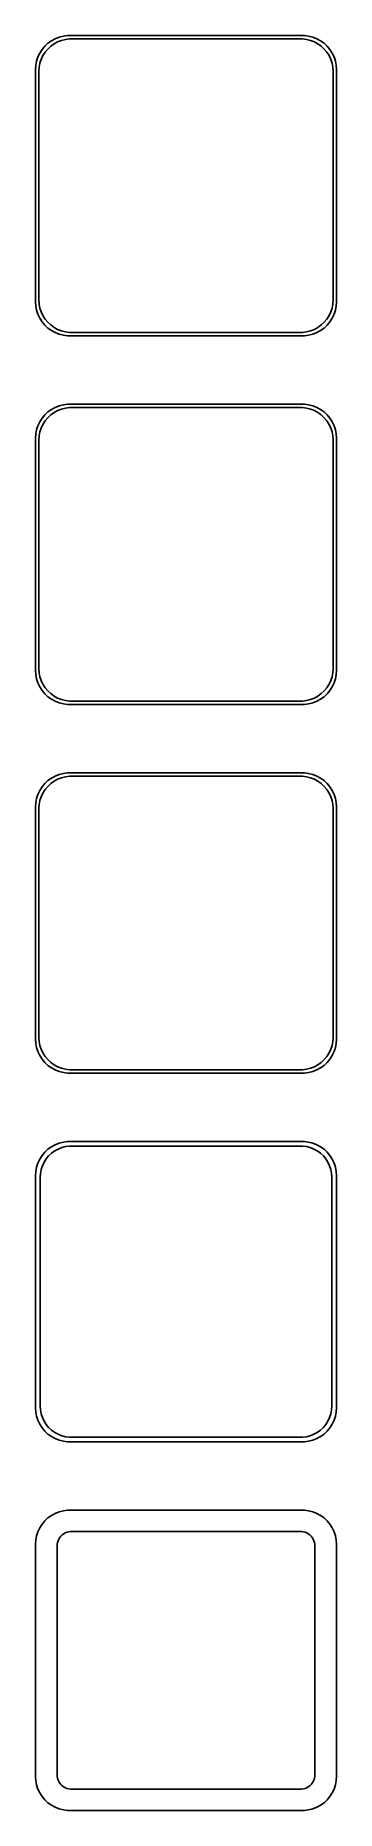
# Model space of a CAD drawing. Header units: metres. Extents: x -22 to 22, y 248 to 508.
import ezdxf

# ---------------------------------------------------------------- set-up
doc = ezdxf.new("R2010")
doc.units = ezdxf.units.M

msp = doc.modelspace()

# ---------------------------------------------------------------- linework, layer by layer
for p, q in [((-19.6791, 507.222), (-20.1871, 506.853)), ((-19.1289, 507.524), (-19.6791, 507.222)), ((-19.2952, 506.761), (-18.7724, 507.048)), ((-18.5451, 507.755), (-19.1289, 507.524)), ((-18.7724, 507.048), (-18.2178, 507.268)), ((-17.9369, 507.911), (-18.5451, 507.755)), ((-18.2178, 507.268), (-17.6401, 507.416)), ((-17.3139, 507.99), (-17.9369, 507.911)), ((-17.6401, 507.416), (-17.0482, 507.491)), ((17.3139, 507.99), (-17.3139, 507.99)), ((-17.0482, 507.491), (17.0482, 507.491)), ((17.0482, 507.491), (17.6401, 507.416)), ((17.9369, 507.911), (17.3139, 507.99)), ((17.6401, 507.416), (18.2178, 507.268)), ((18.5451, 507.755), (17.9369, 507.911)), ((18.2178, 507.268), (18.7724, 507.048)), ((19.1289, 507.524), (18.5451, 507.755)), ((18.7724, 507.048), (19.2952, 506.761)), ((19.6791, 507.222), (19.1289, 507.524)), ((20.1871, 506.853), (19.6791, 507.222)), ((-21.6489, 504.841), (-21.8429, 504.243)), ((-21.3815, 505.409), (-21.6489, 504.841)), ((-21.0451, 505.939), (-21.3815, 505.409)), ((-21.3508, 503.931), (-21.1664, 504.499)), ((-21.1664, 504.499), (-20.9124, 505.038)), ((-20.6448, 506.423), (-21.0451, 505.939)), ((-20.9124, 505.038), (-20.5928, 505.542)), ((-20.1871, 506.853), (-20.6448, 506.423)), ((-20.5928, 505.542), (-20.2126, 506.002)), ((-20.2126, 506.002), (-19.7778, 506.41)), ((-19.7778, 506.41), (-19.2952, 506.761)), ((19.2952, 506.761), (19.7778, 506.41)), ((19.7778, 506.41), (20.2126, 506.002)), ((20.6448, 506.423), (20.1871, 506.853)), ((20.2126, 506.002), (20.5928, 505.542)), ((20.5928, 505.542), (20.9124, 505.038)), ((21.0451, 505.939), (20.6448, 506.423)), ((20.9124, 505.038), (21.1664, 504.499)), ((21.3815, 505.409), (21.0451, 505.939)), ((21.1664, 504.499), (21.3508, 503.931)), ((21.6489, 504.841), (21.3815, 505.409)), ((21.8429, 504.243), (21.6489, 504.841)), ((-21.9606, 503.627), (-22, 503)), ((-22, 503), (-22, 469)), ((-21.8429, 504.243), (-21.9606, 503.627)), ((-21.5, 502.75), (-21.4625, 503.345)), ((-21.5, 469.25), (-21.5, 502.75)), ((-21.4625, 503.345), (-21.3508, 503.931)), ((21.3508, 503.931), (21.4625, 503.345)), ((21.4625, 503.345), (21.5, 502.75)), ((21.5, 502.75), (21.5, 469.25)), ((21.9606, 503.627), (21.8429, 504.243)), ((22, 503), (21.9606, 503.627)), ((22, 469), (22, 503)), ((-22, 469), (-21.9606, 468.373)), ((-21.9606, 468.373), (-21.8429, 467.757)), ((-21.4625, 468.655), (-21.5, 469.25)), ((-21.3508, 468.069), (-21.4625, 468.655)), ((-21.1664, 467.501), (-21.3508, 468.069)), ((21.3508, 468.069), (21.1664, 467.501)), ((21.4625, 468.655), (21.3508, 468.069)), ((21.5, 469.25), (21.4625, 468.655)), ((21.8429, 467.757), (21.9606, 468.373)), ((21.9606, 468.373), (22, 469)), ((-21.8429, 467.757), (-21.6489, 467.159)), ((-21.6489, 467.159), (-21.3815, 466.591)), ((-21.3815, 466.591), (-21.0451, 466.061)), ((-20.9124, 466.962), (-21.1664, 467.501)), ((-21.0451, 466.061), (-20.6448, 465.577)), ((-20.5928, 466.458), (-20.9124, 466.962)), ((-20.6448, 465.577), (-20.1871, 465.147)), ((-20.2126, 465.998), (-20.5928, 466.458)), ((-19.7778, 465.59), (-20.2126, 465.998)), ((-19.2952, 465.239), (-19.7778, 465.59)), ((19.7778, 465.59), (19.2952, 465.239)), ((20.2126, 465.998), (19.7778, 465.59)), ((20.1871, 465.147), (20.6448, 465.577)), ((20.5928, 466.458), (20.2126, 465.998)), ((20.9124, 466.962), (20.5928, 466.458)), ((20.6448, 465.577), (21.0451, 466.061)), ((21.1664, 467.501), (20.9124, 466.962)), ((21.0451, 466.061), (21.3815, 466.591)), ((21.3815, 466.591), (21.6489, 467.159)), ((21.6489, 467.159), (21.8429, 467.757)), ((-20.1871, 465.147), (-19.6791, 464.778)), ((-19.6791, 464.778), (-19.1289, 464.476)), ((-18.7724, 464.952), (-19.2952, 465.239)), ((-19.1289, 464.476), (-18.5451, 464.245)), ((-18.2178, 464.732), (-18.7724, 464.952)), ((-18.5451, 464.245), (-17.9369, 464.089)), ((-17.6401, 464.584), (-18.2178, 464.732)), ((-17.9369, 464.089), (-17.3139, 464.01)), ((-17.0482, 464.509), (-17.6401, 464.584)), ((-17.3139, 464.01), (17.3139, 464.01)), ((17.0482, 464.509), (-17.0482, 464.509)), ((17.6401, 464.584), (17.0482, 464.509)), ((17.3139, 464.01), (17.9369, 464.089)), ((18.2178, 464.732), (17.6401, 464.584)), ((17.9369, 464.089), (18.5451, 464.245)), ((18.7724, 464.952), (18.2178, 464.732)), ((18.5451, 464.245), (19.1289, 464.476)), ((19.2952, 465.239), (18.7724, 464.952)), ((19.1289, 464.476), (19.6791, 464.778)), ((19.6791, 464.778), (20.1871, 465.147)), ((-20.6448, 452.423), (-21.0451, 451.939)), ((-20.1871, 452.853), (-20.6448, 452.423)), ((-20.2126, 452.002), (-19.7778, 452.41)), ((-19.6791, 453.222), (-20.1871, 452.853)), ((-19.7778, 452.41), (-19.2952, 452.761)), ((-19.1289, 453.524), (-19.6791, 453.222)), ((-19.2952, 452.761), (-18.7724, 453.048)), ((-18.5451, 453.755), (-19.1289, 453.524)), ((-18.7724, 453.048), (-18.2178, 453.268)), ((-17.9369, 453.911), (-18.5451, 453.755)), ((-18.2178, 453.268), (-17.6401, 453.416)), ((-17.3139, 453.99), (-17.9369, 453.911)), ((-17.6401, 453.416), (-17.0482, 453.491)), ((17.3139, 453.99), (-17.3139, 453.99)), ((-17.0482, 453.491), (17.0482, 453.491)), ((17.0482, 453.491), (17.6401, 453.416)), ((17.9369, 453.911), (17.3139, 453.99)), ((17.6401, 453.416), (18.2178, 453.268)), ((18.5451, 453.755), (17.9369, 453.911)), ((18.2178, 453.268), (18.7724, 453.048)), ((19.1289, 453.524), (18.5451, 453.755)), ((18.7724, 453.048), (19.2952, 452.761)), ((19.6791, 453.222), (19.1289, 453.524)), ((19.2952, 452.761), (19.7778, 452.41)), ((20.1871, 452.853), (19.6791, 453.222)), ((19.7778, 452.41), (20.2126, 452.002)), ((20.6448, 452.423), (20.1871, 452.853)), ((21.0451, 451.939), (20.6448, 452.423)), ((-21.8429, 450.243), (-21.9606, 449.627)), ((-21.6489, 450.841), (-21.8429, 450.243)), ((-21.3815, 451.409), (-21.6489, 450.841)), ((-21.4625, 449.345), (-21.3508, 449.931)), ((-21.0451, 451.939), (-21.3815, 451.409)), ((-21.3508, 449.931), (-21.1664, 450.499)), ((-21.1664, 450.499), (-20.9124, 451.038)), ((-20.9124, 451.038), (-20.5928, 451.542)), ((-20.5928, 451.542), (-20.2126, 452.002)), ((20.2126, 452.002), (20.5928, 451.542)), ((20.5928, 451.542), (20.9124, 451.038)), ((20.9124, 451.038), (21.1664, 450.499)), ((21.3815, 451.409), (21.0451, 451.939)), ((21.1664, 450.499), (21.3508, 449.931)), ((21.3508, 449.931), (21.4625, 449.345)), ((21.6489, 450.841), (21.3815, 451.409)), ((21.8429, 450.243), (21.6489, 450.841)), ((21.9606, 449.627), (21.8429, 450.243)), ((-21.9606, 449.627), (-22, 449)), ((-22, 449), (-22, 415)), ((-21.5, 448.75), (-21.4625, 449.345)), ((-21.5, 415.25), (-21.5, 448.75)), ((21.4625, 449.345), (21.5, 448.75)), ((21.5, 448.75), (21.5, 415.25)), ((22, 449), (21.9606, 449.627)), ((22, 415), (22, 449)), ((-22, 415), (-21.9606, 414.373)), ((-21.9606, 414.373), (-21.8429, 413.757)), ((-21.8429, 413.757), (-21.6489, 413.159)), ((-21.4625, 414.655), (-21.5, 415.25)), ((-21.3508, 414.069), (-21.4625, 414.655)), ((-21.1664, 413.501), (-21.3508, 414.069)), ((-20.9124, 412.962), (-21.1664, 413.501)), ((21.1664, 413.501), (20.9124, 412.962)), ((21.3508, 414.069), (21.1664, 413.501)), ((21.4625, 414.655), (21.3508, 414.069)), ((21.5, 415.25), (21.4625, 414.655)), ((21.6489, 413.159), (21.8429, 413.757)), ((21.8429, 413.757), (21.9606, 414.373)), ((21.9606, 414.373), (22, 415)), ((-21.6489, 413.159), (-21.3815, 412.591)), ((-21.3815, 412.591), (-21.0451, 412.061)), ((-21.0451, 412.061), (-20.6448, 411.577)), ((-20.5928, 412.458), (-20.9124, 412.962)), ((-20.6448, 411.577), (-20.1871, 411.147)), ((-20.2126, 411.998), (-20.5928, 412.458)), ((-19.7778, 411.59), (-20.2126, 411.998)), ((-20.1871, 411.147), (-19.6791, 410.778)), ((-19.2952, 411.239), (-19.7778, 411.59)), ((-19.6791, 410.778), (-19.1289, 410.476)), ((-18.7724, 410.952), (-19.2952, 411.239)), ((-18.2178, 410.732), (-18.7724, 410.952)), ((18.7724, 410.952), (18.2178, 410.732)), ((19.2952, 411.239), (18.7724, 410.952)), ((19.1289, 410.476), (19.6791, 410.778)), ((19.7778, 411.59), (19.2952, 411.239)), ((19.6791, 410.778), (20.1871, 411.147)), ((20.2126, 411.998), (19.7778, 411.59)), ((20.1871, 411.147), (20.6448, 411.577)), ((20.5928, 412.458), (20.2126, 411.998)), ((20.9124, 412.962), (20.5928, 412.458)), ((20.6448, 411.577), (21.0451, 412.061)), ((21.0451, 412.061), (21.3815, 412.591)), ((21.3815, 412.591), (21.6489, 413.159)), ((-19.1289, 410.476), (-18.5451, 410.245)), ((-18.5451, 410.245), (-17.9369, 410.089)), ((-17.6401, 410.584), (-18.2178, 410.732)), ((-17.9369, 410.089), (-17.3139, 410.01)), ((-17.0482, 410.509), (-17.6401, 410.584)), ((-17.3139, 410.01), (17.3139, 410.01)), ((17.0482, 410.509), (-17.0482, 410.509)), ((17.6401, 410.584), (17.0482, 410.509)), ((17.3139, 410.01), (17.9369, 410.089)), ((18.2178, 410.732), (17.6401, 410.584)), ((17.9369, 410.089), (18.5451, 410.245)), ((18.5451, 410.245), (19.1289, 410.476)), ((-21.0451, 397.939), (-21.3815, 397.409)), ((-20.6448, 398.423), (-21.0451, 397.939)), ((-20.1871, 398.853), (-20.6448, 398.423)), ((-20.5928, 397.542), (-20.2126, 398.002)), ((-20.2126, 398.002), (-19.7778, 398.41)), ((-19.6791, 399.222), (-20.1871, 398.853)), ((-19.7778, 398.41), (-19.2952, 398.761)), ((-19.1289, 399.524), (-19.6791, 399.222)), ((-19.2952, 398.761), (-18.7724, 399.048)), ((-18.5451, 399.755), (-19.1289, 399.524)), ((-18.7724, 399.048), (-18.2178, 399.268)), ((-17.9369, 399.911), (-18.5451, 399.755)), ((-18.2178, 399.268), (-17.6401, 399.416)), ((-17.3139, 399.99), (-17.9369, 399.911)), ((-17.6401, 399.416), (-17.0482, 399.491)), ((17.3139, 399.99), (-17.3139, 399.99)), ((-17.0482, 399.491), (17.0482, 399.491)), ((17.0482, 399.491), (17.6401, 399.416)), ((17.9369, 399.911), (17.3139, 399.99)), ((17.6401, 399.416), (18.2178, 399.268)), ((18.5451, 399.755), (17.9369, 399.911)), ((18.2178, 399.268), (18.7724, 399.048)), ((19.1289, 399.524), (18.5451, 399.755)), ((18.7724, 399.048), (19.2952, 398.761)), ((19.6791, 399.222), (19.1289, 399.524)), ((19.2952, 398.761), (19.7778, 398.41)), ((20.1871, 398.853), (19.6791, 399.222)), ((19.7778, 398.41), (20.2126, 398.002)), ((20.6448, 398.423), (20.1871, 398.853)), ((20.2126, 398.002), (20.5928, 397.542)), ((21.0451, 397.939), (20.6448, 398.423)), ((21.3815, 397.409), (21.0451, 397.939)), ((-21.9606, 395.627), (-22, 395)), ((-21.8429, 396.243), (-21.9606, 395.627)), ((-21.6489, 396.841), (-21.8429, 396.243)), ((-21.3815, 397.409), (-21.6489, 396.841)), ((-21.5, 394.75), (-21.4625, 395.345)), ((-21.4625, 395.345), (-21.3508, 395.931)), ((-21.3508, 395.931), (-21.1664, 396.499)), ((-21.1664, 396.499), (-20.9124, 397.038)), ((-20.9124, 397.038), (-20.5928, 397.542)), ((20.5928, 397.542), (20.9124, 397.038)), ((20.9124, 397.038), (21.1664, 396.499)), ((21.1664, 396.499), (21.3508, 395.931)), ((21.3508, 395.931), (21.4625, 395.345)), ((21.6489, 396.841), (21.3815, 397.409)), ((21.4625, 395.345), (21.5, 394.75)), ((21.8429, 396.243), (21.6489, 396.841)), ((21.9606, 395.627), (21.8429, 396.243)), ((22, 395), (21.9606, 395.627)), ((-22, 395), (-22, 361)), ((-21.5, 361.25), (-21.5, 394.75)), ((21.5, 394.75), (21.5, 361.25)), ((22, 361), (22, 395)), ((-22, 361), (-21.9606, 360.373)), ((-21.9606, 360.373), (-21.8429, 359.757)), ((-21.8429, 359.757), (-21.6489, 359.159)), ((-21.6489, 359.159), (-21.3815, 358.591)), ((-21.4625, 360.655), (-21.5, 361.25)), ((-21.3508, 360.069), (-21.4625, 360.655)), ((-21.1664, 359.501), (-21.3508, 360.069)), ((-20.9124, 358.962), (-21.1664, 359.501)), ((-20.5928, 358.458), (-20.9124, 358.962)), ((20.9124, 358.962), (20.5928, 358.458)), ((21.1664, 359.501), (20.9124, 358.962)), ((21.3508, 360.069), (21.1664, 359.501)), ((21.4625, 360.655), (21.3508, 360.069)), ((21.3815, 358.591), (21.6489, 359.159)), ((21.5, 361.25), (21.4625, 360.655)), ((21.6489, 359.159), (21.8429, 359.757)), ((21.8429, 359.757), (21.9606, 360.373)), ((21.9606, 360.373), (22, 361)), ((-21.3815, 358.591), (-21.0451, 358.061)), ((-21.0451, 358.061), (-20.6448, 357.577)), ((-20.6448, 357.577), (-20.1871, 357.147)), ((-20.2126, 357.998), (-20.5928, 358.458)), ((-19.7778, 357.59), (-20.2126, 357.998)), ((-20.1871, 357.147), (-19.6791, 356.778)), ((-19.2952, 357.239), (-19.7778, 357.59)), ((-19.6791, 356.778), (-19.1289, 356.476)), ((-18.7724, 356.952), (-19.2952, 357.239)), ((-19.1289, 356.476), (-18.5451, 356.245)), ((-18.2178, 356.732), (-18.7724, 356.952)), ((-18.5451, 356.245), (-17.9369, 356.089)), ((-17.6401, 356.584), (-18.2178, 356.732)), ((-17.0482, 356.509), (-17.6401, 356.584)), ((17.0482, 356.509), (-17.0482, 356.509)), ((17.6401, 356.584), (17.0482, 356.509)), ((18.2178, 356.732), (17.6401, 356.584)), ((17.9369, 356.089), (18.5451, 356.245)), ((18.7724, 356.952), (18.2178, 356.732)), ((18.5451, 356.245), (19.1289, 356.476)), ((19.2952, 357.239), (18.7724, 356.952)), ((19.1289, 356.476), (19.6791, 356.778)), ((19.7778, 357.59), (19.2952, 357.239)), ((19.6791, 356.778), (20.1871, 357.147)), ((20.2126, 357.998), (19.7778, 357.59)), ((20.1871, 357.147), (20.6448, 357.577)), ((20.5928, 358.458), (20.2126, 357.998)), ((20.6448, 357.577), (21.0451, 358.061)), ((21.0451, 358.061), (21.3815, 358.591)), ((-17.9369, 356.089), (-17.3139, 356.01)), ((-17.3139, 356.01), (17.3139, 356.01)), ((17.3139, 356.01), (17.9369, 356.089)), ((-17.9369, 345.911), (-18.5451, 345.755)), ((-17.3139, 345.99), (-17.9369, 345.911)), ((17.3139, 345.99), (-17.3139, 345.99)), ((17.9369, 345.911), (17.3139, 345.99)), ((18.5451, 345.755), (17.9369, 345.911)), ((-21.3815, 343.409), (-21.6489, 342.841)), ((-21.0451, 343.939), (-21.3815, 343.409)), ((-20.6448, 344.423), (-21.0451, 343.939)), ((-20.7621, 342.956), (-20.454, 343.441)), ((-20.1871, 344.853), (-20.6448, 344.423)), ((-20.454, 343.441), (-20.0875, 343.884)), ((-19.6791, 345.222), (-20.1871, 344.853)), ((-20.0875, 343.884), (-19.6684, 344.278)), ((-19.1289, 345.524), (-19.6791, 345.222)), ((-19.6684, 344.278), (-19.2032, 344.616)), ((-19.2032, 344.616), (-18.6994, 344.893)), ((-18.5451, 345.755), (-19.1289, 345.524)), ((-18.6994, 344.893), (-18.1648, 345.104)), ((-18.1648, 345.104), (-17.6079, 345.247)), ((-17.6079, 345.247), (-17.0375, 345.319)), ((-17.0375, 345.319), (17.0375, 345.319)), ((17.0375, 345.319), (17.6079, 345.247)), ((17.6079, 345.247), (18.1648, 345.104)), ((18.1648, 345.104), (18.6994, 344.893)), ((19.1289, 345.524), (18.5451, 345.755)), ((18.6994, 344.893), (19.2032, 344.616)), ((19.6791, 345.222), (19.1289, 345.524)), ((19.2032, 344.616), (19.6684, 344.278)), ((19.6684, 344.278), (20.0875, 343.884)), ((20.1871, 344.853), (19.6791, 345.222)), ((20.0875, 343.884), (20.454, 343.441)), ((20.6448, 344.423), (20.1871, 344.853)), ((20.454, 343.441), (20.7621, 342.956)), ((21.0451, 343.939), (20.6448, 344.423)), ((21.3815, 343.409), (21.0451, 343.939)), ((21.6489, 342.841), (21.3815, 343.409)), ((-21.9606, 341.627), (-22, 341)), ((-22, 341), (-22, 307)), ((-21.8429, 342.243), (-21.9606, 341.627)), ((-21.6489, 342.841), (-21.8429, 342.243)), ((-21.3284, 340.75), (-21.2923, 341.324)), ((-21.3284, 307.25), (-21.3284, 340.75)), ((-21.2923, 341.324), (-21.1846, 341.889)), ((-21.1846, 341.889), (-21.0069, 342.435)), ((-21.0069, 342.435), (-20.7621, 342.956)), ((20.7621, 342.956), (21.0069, 342.435)), ((21.0069, 342.435), (21.1846, 341.889)), ((21.1846, 341.889), (21.2923, 341.324)), ((21.2923, 341.324), (21.3284, 340.75)), ((21.3284, 340.75), (21.3284, 307.25)), ((21.8429, 342.243), (21.6489, 342.841)), ((21.9606, 341.627), (21.8429, 342.243)), ((22, 341), (21.9606, 341.627)), ((22, 307), (22, 341)), ((-22, 307), (-21.9606, 306.373)), ((-21.2923, 306.676), (-21.3284, 307.25)), ((21.3284, 307.25), (21.2923, 306.676)), ((21.9606, 306.373), (22, 307)), ((-21.9606, 306.373), (-21.8429, 305.757)), ((-21.8429, 305.757), (-21.6489, 305.159)), ((-21.6489, 305.159), (-21.3815, 304.591)), ((-21.3815, 304.591), (-21.0451, 304.061)), ((-21.1846, 306.111), (-21.2923, 306.676)), ((-21.0069, 305.565), (-21.1846, 306.111)), ((-20.7621, 305.044), (-21.0069, 305.565)), ((-20.454, 304.559), (-20.7621, 305.044)), ((-20.0875, 304.116), (-20.454, 304.559)), ((20.454, 304.559), (20.0875, 304.116)), ((20.7621, 305.044), (20.454, 304.559)), ((21.0069, 305.565), (20.7621, 305.044)), ((21.1846, 306.111), (21.0069, 305.565)), ((21.0451, 304.061), (21.3815, 304.591)), ((21.2923, 306.676), (21.1846, 306.111)), ((21.3815, 304.591), (21.6489, 305.159)), ((21.6489, 305.159), (21.8429, 305.757)), ((21.8429, 305.757), (21.9606, 306.373)), ((-21.0451, 304.061), (-20.6448, 303.577)), ((-20.6448, 303.577), (-20.1871, 303.147)), ((-20.1871, 303.147), (-19.6791, 302.778)), ((-19.6684, 303.722), (-20.0875, 304.116)), ((-19.6791, 302.778), (-19.1289, 302.476)), ((-19.2032, 303.384), (-19.6684, 303.722)), ((-18.6994, 303.107), (-19.2032, 303.384)), ((-19.1289, 302.476), (-18.5451, 302.245)), ((-18.1648, 302.896), (-18.6994, 303.107)), ((-18.5451, 302.245), (-17.9369, 302.089)), ((-17.6079, 302.753), (-18.1648, 302.896)), ((-17.9369, 302.089), (-17.3139, 302.01)), ((-17.0375, 302.681), (-17.6079, 302.753)), ((-17.3139, 302.01), (17.3139, 302.01)), ((17.0375, 302.681), (-17.0375, 302.681)), ((17.6079, 302.753), (17.0375, 302.681)), ((17.3139, 302.01), (17.9369, 302.089)), ((18.1648, 302.896), (17.6079, 302.753)), ((17.9369, 302.089), (18.5451, 302.245)), ((18.6994, 303.107), (18.1648, 302.896)), ((18.5451, 302.245), (19.1289, 302.476)), ((19.2032, 303.384), (18.6994, 303.107)), ((19.1289, 302.476), (19.6791, 302.778)), ((19.6684, 303.722), (19.2032, 303.384)), ((20.0875, 304.116), (19.6684, 303.722)), ((19.6791, 302.778), (20.1871, 303.147)), ((20.1871, 303.147), (20.6448, 303.577)), ((20.6448, 303.577), (21.0451, 304.061)), ((-19.6791, 291.222), (-20.1871, 290.853)), ((-19.1289, 291.524), (-19.6791, 291.222)), ((-18.5451, 291.755), (-19.1289, 291.524)), ((-17.9369, 291.911), (-18.5451, 291.755)), ((-17.3139, 291.99), (-17.9369, 291.911)), ((17.3139, 291.99), (-17.3139, 291.99)), ((17.9369, 291.911), (17.3139, 291.99)), ((18.5451, 291.755), (17.9369, 291.911)), ((19.1289, 291.524), (18.5451, 291.755)), ((19.6791, 291.222), (19.1289, 291.524)), ((20.1871, 290.853), (19.6791, 291.222)), ((-21.6489, 288.841), (-21.8429, 288.243)), ((-21.3815, 289.409), (-21.6489, 288.841)), ((-21.0451, 289.939), (-21.3815, 289.409)), ((-20.6448, 290.423), (-21.0451, 289.939)), ((-20.1871, 290.853), (-20.6448, 290.423)), ((-17.8804, 288.531), (-17.6482, 288.659)), ((-17.6482, 288.659), (-17.4019, 288.756)), ((-17.4019, 288.756), (-17.1453, 288.822)), ((-17.1453, 288.822), (-16.8825, 288.855)), ((-16.8825, 288.855), (16.8825, 288.855)), ((16.8825, 288.855), (17.1453, 288.822)), ((17.1453, 288.822), (17.4019, 288.756)), ((17.4019, 288.756), (17.6482, 288.659)), ((17.6482, 288.659), (17.8804, 288.531)), ((20.6448, 290.423), (20.1871, 290.853)), ((21.0451, 289.939), (20.6448, 290.423)), ((21.3815, 289.409), (21.0451, 289.939)), ((21.6489, 288.841), (21.3815, 289.409)), ((21.8429, 288.243), (21.6489, 288.841)), ((-21.9606, 287.627), (-22, 287)), ((-22, 287), (-22, 253)), ((-21.8429, 288.243), (-21.9606, 287.627)), ((-18.8596, 286.75), (-18.843, 287.014)), ((-18.8596, 253.25), (-18.8596, 286.75)), ((-18.843, 287.014), (-18.7934, 287.275)), ((-18.7934, 287.275), (-18.7115, 287.527)), ((-18.7115, 287.527), (-18.5987, 287.766)), ((-18.5987, 287.766), (-18.4567, 287.99)), ((-18.4567, 287.99), (-18.2879, 288.194)), ((-18.2879, 288.194), (-18.0947, 288.375)), ((-18.0947, 288.375), (-17.8804, 288.531)), ((17.8804, 288.531), (18.0947, 288.375)), ((18.0947, 288.375), (18.2879, 288.194)), ((18.2879, 288.194), (18.4567, 287.99)), ((18.4567, 287.99), (18.5987, 287.766)), ((18.5987, 287.766), (18.7115, 287.527)), ((18.7115, 287.527), (18.7934, 287.275)), ((18.7934, 287.275), (18.843, 287.014)), ((18.843, 287.014), (18.8596, 286.75)), ((18.8596, 286.75), (18.8596, 253.25)), ((21.9606, 287.627), (21.8429, 288.243)), ((22, 287), (21.9606, 287.627)), ((22, 253), (22, 287)), ((-22, 253), (-21.9606, 252.373)), ((-21.9606, 252.373), (-21.8429, 251.757)), ((-18.843, 252.986), (-18.8596, 253.25)), ((-18.7934, 252.725), (-18.843, 252.986)), ((-18.7115, 252.473), (-18.7934, 252.725)), ((-18.5987, 252.234), (-18.7115, 252.473)), ((-18.4567, 252.01), (-18.5987, 252.234)), ((18.5987, 252.234), (18.4567, 252.01)), ((18.7115, 252.473), (18.5987, 252.234)), ((18.7934, 252.725), (18.7115, 252.473)), ((18.843, 252.986), (18.7934, 252.725)), ((18.8596, 253.25), (18.843, 252.986)), ((21.8429, 251.757), (21.9606, 252.373)), ((21.9606, 252.373), (22, 253)), ((-21.8429, 251.757), (-21.6489, 251.159)), ((-21.6489, 251.159), (-21.3815, 250.591)), ((-21.3815, 250.591), (-21.0451, 250.061)), ((-21.0451, 250.061), (-20.6448, 249.577)), ((-18.2879, 251.806), (-18.4567, 252.01)), ((-18.0947, 251.625), (-18.2879, 251.806)), ((-17.8804, 251.469), (-18.0947, 251.625)), ((-17.6482, 251.341), (-17.8804, 251.469)), ((-17.4019, 251.244), (-17.6482, 251.341)), ((-17.1453, 251.178), (-17.4019, 251.244)), ((-16.8825, 251.145), (-17.1453, 251.178)), ((16.8825, 251.145), (-16.8825, 251.145)), ((17.1453, 251.178), (16.8825, 251.145)), ((17.4019, 251.244), (17.1453, 251.178)), ((17.6482, 251.341), (17.4019, 251.244)), ((17.8804, 251.469), (17.6482, 251.341)), ((18.0947, 251.625), (17.8804, 251.469)), ((18.2879, 251.806), (18.0947, 251.625)), ((18.4567, 252.01), (18.2879, 251.806)), ((20.6448, 249.577), (21.0451, 250.061)), ((21.0451, 250.061), (21.3815, 250.591)), ((21.3815, 250.591), (21.6489, 251.159)), ((21.6489, 251.159), (21.8429, 251.757)), ((-20.6448, 249.577), (-20.1871, 249.147)), ((-20.1871, 249.147), (-19.6791, 248.778)), ((-19.6791, 248.778), (-19.1289, 248.476)), ((-19.1289, 248.476), (-18.5451, 248.245)), ((-18.5451, 248.245), (-17.9369, 248.089)), ((-17.9369, 248.089), (-17.3139, 248.01)), ((-17.3139, 248.01), (17.3139, 248.01)), ((17.3139, 248.01), (17.9369, 248.089)), ((17.9369, 248.089), (18.5451, 248.245)), ((18.5451, 248.245), (19.1289, 248.476)), ((19.1289, 248.476), (19.6791, 248.778)), ((19.6791, 248.778), (20.1871, 249.147)), ((20.1871, 249.147), (20.6448, 249.577))]:
    msp.add_line(p, q)

doc.saveas('drawing.dxf')
